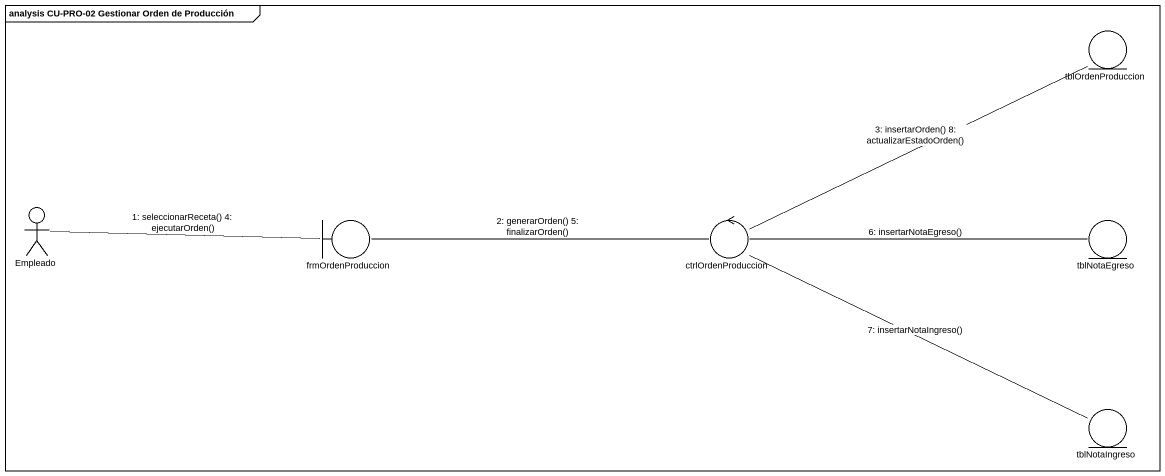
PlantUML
@startuml
mainframe analysis CU-PRO-02 Gestionar Orden de Producción
entity tblOrdenProduccion
actor Empleado
boundary frmOrdenProduccion
control ctrlOrdenProduccion
entity tblNotaEgreso
entity tblNotaIngreso
Empleado -right- frmOrdenProduccion : 1: seleccionarReceta() 4: ejecutarOrden()
frmOrdenProduccion -right- ctrlOrdenProduccion : 2: generarOrden() 5: finalizarOrden()
ctrlOrdenProduccion -right- tblOrdenProduccion : 3: insertarOrden() 8: actualizarEstadoOrden()
ctrlOrdenProduccion -right- tblNotaEgreso : 6: insertarNotaEgreso()
ctrlOrdenProduccion -right- tblNotaIngreso : 7: insertarNotaIngreso()
@enduml
